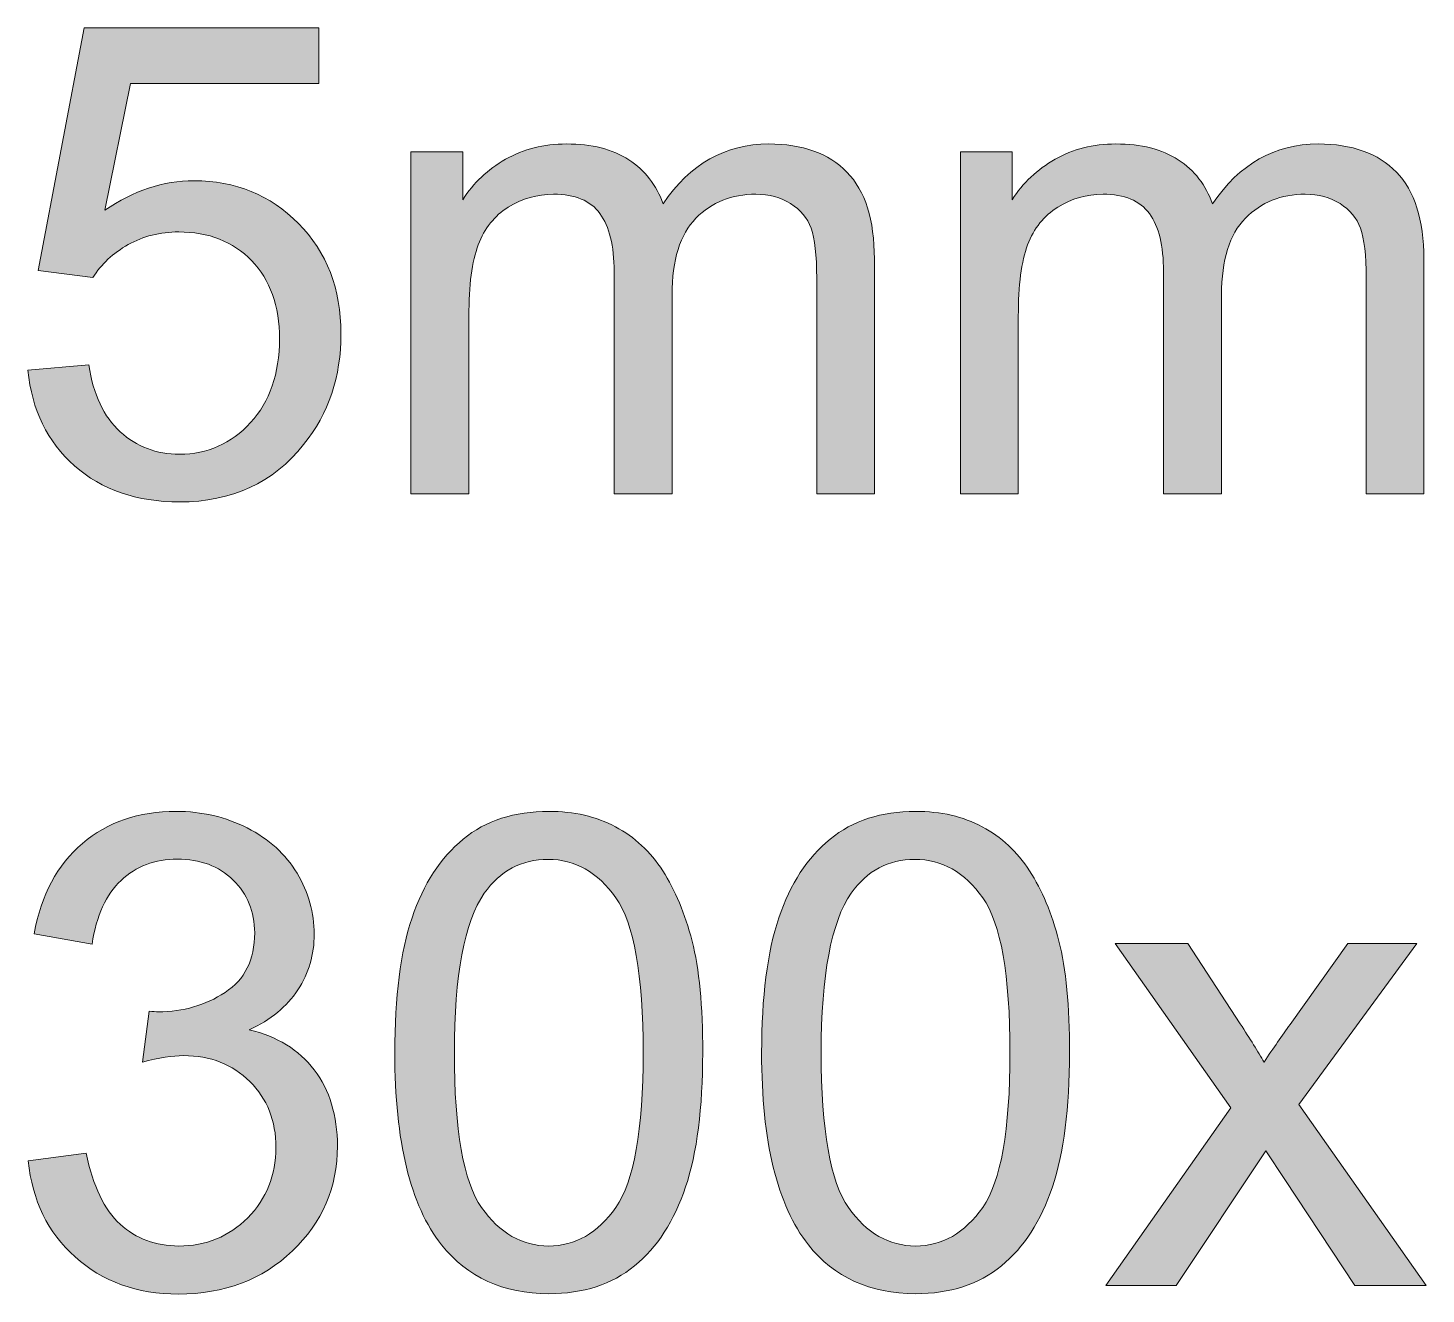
# Model space of a CAD drawing. Header units: inches. Extents: x 2 to 298, y -249 to 49.
# Drawn here: x 6.57 to 29.01, y 13.81 to 34.11 of the extents above; entities that cross this region are included whole.
import ezdxf

# ---------------------------------------------------------------- set-up
doc = ezdxf.new("R2010")
doc.units = ezdxf.units.IN
doc.header["$MEASUREMENT"] = 0
doc.layers.add('katman 1', color=7, linetype='Continuous')

# ---------------------------------------------------------------- blocks, each defined once
blk = doc.blocks.new('block 2')
at = {"layer": 'katman 1', "true_color": 0xe41d2b}
h = blk.add_hatch(color=242, dxfattribs=at)
h.dxf.hatch_style = 2
edge = h.paths.add_edge_path()
edge.add_spline(control_points=[(6.572, 28.625), (6.572, 28.625), (7.549, 28.708), (7.549, 28.708), (7.621, 28.233), (7.789, 27.875), (8.053, 27.636), (8.316, 27.396), (8.634, 27.277), (9.006, 27.277), (9.454, 27.277), (9.833, 27.446), (10.143, 27.783), (10.453, 28.121), (10.608, 28.569), (10.608, 29.127), (10.608, 29.657), (10.459, 30.076), (10.161, 30.382), (9.863, 30.689), (9.473, 30.842), (8.991, 30.842), (8.691, 30.842), (8.421, 30.774), (8.18, 30.638), (7.938, 30.502), (7.749, 30.326), (7.611, 30.109), (7.611, 30.109), (6.738, 30.222), (6.738, 30.222), (6.738, 30.222), (7.472, 34.114), (7.472, 34.114), (7.472, 34.114), (11.239, 34.114), (11.239, 34.114), (11.239, 34.114), (11.239, 33.225), (11.239, 33.225), (11.239, 33.225), (8.216, 33.225), (8.216, 33.225), (8.216, 33.225), (7.807, 31.189), (7.807, 31.189), (8.262, 31.506), (8.739, 31.664), (9.239, 31.664), (9.9, 31.664), (10.458, 31.435), (10.913, 30.977), (11.368, 30.519), (11.595, 29.929), (11.595, 29.209), (11.595, 28.524), (11.396, 27.931), (10.996, 27.432), (10.51, 26.819), (9.847, 26.512), (9.006, 26.512), (8.317, 26.512), (7.755, 26.705), (7.319, 27.091), (6.883, 27.477), (6.634, 27.988), (6.572, 28.625)], knot_values=[0, 0, 0, 0, 1, 1, 1, 2, 2, 2, 3, 3, 3, 4, 4, 4, 5, 5, 5, 6, 6, 6, 7, 7, 7, 8, 8, 8, 9, 9, 9, 10, 10, 10, 11, 11, 11, 12, 12, 12, 13, 13, 13, 14, 14, 14, 15, 15, 15, 16, 16, 16, 17, 17, 17, 18, 18, 18, 19, 19, 19, 20, 20, 20, 21, 21, 21, 22, 22, 22, 22], degree=3, periodic=1)
h = blk.add_hatch(color=242, dxfattribs=at)
h.dxf.hatch_style = 2
edge = h.paths.add_edge_path()
edge.add_spline(control_points=[(12.717, 26.641), (12.717, 26.641), (12.717, 32.129), (12.717, 32.129), (12.717, 32.129), (13.549, 32.129), (13.549, 32.129), (13.549, 32.129), (13.549, 31.359), (13.549, 31.359), (13.721, 31.628), (13.95, 31.844), (14.236, 32.008), (14.522, 32.171), (14.848, 32.253), (15.213, 32.253), (15.619, 32.253), (15.953, 32.169), (16.213, 32), (16.473, 31.831), (16.656, 31.595), (16.763, 31.292), (17.197, 31.933), (17.762, 32.253), (18.458, 32.253), (19.002, 32.253), (19.421, 32.102), (19.714, 31.801), (20.007, 31.5), (20.153, 31.035), (20.153, 30.408), (20.153, 30.408), (20.153, 26.641), (20.153, 26.641), (20.153, 26.641), (19.228, 26.641), (19.228, 26.641), (19.228, 26.641), (19.228, 30.098), (19.228, 30.098), (19.228, 30.47), (19.198, 30.738), (19.138, 30.902), (19.077, 31.065), (18.968, 31.197), (18.809, 31.297), (18.651, 31.397), (18.465, 31.447), (18.251, 31.447), (17.865, 31.447), (17.545, 31.319), (17.29, 31.062), (17.035, 30.805), (16.908, 30.395), (16.908, 29.83), (16.908, 29.83), (16.908, 26.641), (16.908, 26.641), (16.908, 26.641), (15.977, 26.641), (15.977, 26.641), (15.977, 26.641), (15.977, 30.207), (15.977, 30.207), (15.977, 30.62), (15.902, 30.93), (15.75, 31.137), (15.599, 31.344), (15.35, 31.447), (15.006, 31.447), (14.744, 31.447), (14.502, 31.378), (14.28, 31.24), (14.058, 31.102), (13.897, 30.901), (13.797, 30.636), (13.697, 30.37), (13.647, 29.988), (13.647, 29.488), (13.647, 29.488), (13.647, 26.641), (13.647, 26.641), (13.647, 26.641), (12.717, 26.641), (12.717, 26.641)], knot_values=[0, 0, 0, 0, 1, 1, 1, 2, 2, 2, 3, 3, 3, 4, 4, 4, 5, 5, 5, 6, 6, 6, 7, 7, 7, 8, 8, 8, 9, 9, 9, 10, 10, 10, 11, 11, 11, 12, 12, 12, 13, 13, 13, 14, 14, 14, 15, 15, 15, 16, 16, 16, 17, 17, 17, 18, 18, 18, 19, 19, 19, 20, 20, 20, 21, 21, 21, 22, 22, 22, 23, 23, 23, 24, 24, 24, 25, 25, 25, 26, 26, 26, 27, 27, 27, 28, 28, 28, 28], degree=3, periodic=1)
h = blk.add_hatch(color=242, dxfattribs=at)
h.dxf.hatch_style = 2
edge = h.paths.add_edge_path()
edge.add_spline(control_points=[(21.533, 26.641), (21.533, 26.641), (21.533, 32.129), (21.533, 32.129), (21.533, 32.129), (22.365, 32.129), (22.365, 32.129), (22.365, 32.129), (22.365, 31.359), (22.365, 31.359), (22.537, 31.628), (22.766, 31.844), (23.052, 32.008), (23.338, 32.171), (23.663, 32.253), (24.029, 32.253), (24.435, 32.253), (24.769, 32.169), (25.029, 32), (25.289, 31.831), (25.472, 31.595), (25.579, 31.292), (26.013, 31.933), (26.578, 32.253), (27.274, 32.253), (27.818, 32.253), (28.237, 32.102), (28.53, 31.801), (28.823, 31.5), (28.969, 31.035), (28.969, 30.408), (28.969, 30.408), (28.969, 26.641), (28.969, 26.641), (28.969, 26.641), (28.044, 26.641), (28.044, 26.641), (28.044, 26.641), (28.044, 30.098), (28.044, 30.098), (28.044, 30.47), (28.014, 30.738), (27.954, 30.902), (27.893, 31.065), (27.784, 31.197), (27.625, 31.297), (27.467, 31.397), (27.281, 31.447), (27.067, 31.447), (26.681, 31.447), (26.361, 31.319), (26.106, 31.062), (25.851, 30.805), (25.724, 30.395), (25.724, 29.83), (25.724, 29.83), (25.724, 26.641), (25.724, 26.641), (25.724, 26.641), (24.793, 26.641), (24.793, 26.641), (24.793, 26.641), (24.793, 30.207), (24.793, 30.207), (24.793, 30.62), (24.718, 30.93), (24.566, 31.137), (24.415, 31.344), (24.166, 31.447), (23.822, 31.447), (23.56, 31.447), (23.318, 31.378), (23.096, 31.24), (22.874, 31.102), (22.713, 30.901), (22.613, 30.636), (22.513, 30.37), (22.463, 29.988), (22.463, 29.488), (22.463, 29.488), (22.463, 26.641), (22.463, 26.641), (22.463, 26.641), (21.533, 26.641), (21.533, 26.641)], knot_values=[0, 0, 0, 0, 1, 1, 1, 2, 2, 2, 3, 3, 3, 4, 4, 4, 5, 5, 5, 6, 6, 6, 7, 7, 7, 8, 8, 8, 9, 9, 9, 10, 10, 10, 11, 11, 11, 12, 12, 12, 13, 13, 13, 14, 14, 14, 15, 15, 15, 16, 16, 16, 17, 17, 17, 18, 18, 18, 19, 19, 19, 20, 20, 20, 21, 21, 21, 22, 22, 22, 23, 23, 23, 24, 24, 24, 25, 25, 25, 26, 26, 26, 27, 27, 27, 28, 28, 28, 28], degree=3, periodic=1)
h = blk.add_hatch(color=242, dxfattribs=at)
h.dxf.hatch_style = 2
edge = h.paths.add_edge_path()
edge.add_spline(control_points=[(6.578, 15.941), (6.578, 15.941), (7.508, 16.065), (7.508, 16.065), (7.615, 15.538), (7.796, 15.158), (8.053, 14.926), (8.31, 14.693), (8.622, 14.577), (8.991, 14.577), (9.428, 14.577), (9.798, 14.728), (10.099, 15.031), (10.401, 15.335), (10.551, 15.71), (10.551, 16.158), (10.551, 16.585), (10.412, 16.937), (10.133, 17.215), (9.854, 17.492), (9.499, 17.631), (9.068, 17.631), (8.893, 17.631), (8.674, 17.596), (8.412, 17.527), (8.412, 17.527), (8.515, 18.344), (8.515, 18.344), (8.577, 18.337), (8.627, 18.334), (8.665, 18.334), (9.061, 18.334), (9.418, 18.437), (9.735, 18.644), (10.052, 18.85), (10.21, 19.169), (10.21, 19.6), (10.21, 19.941), (10.095, 20.223), (9.864, 20.447), (9.633, 20.671), (9.335, 20.783), (8.97, 20.783), (8.608, 20.783), (8.307, 20.669), (8.066, 20.442), (7.825, 20.215), (7.67, 19.874), (7.601, 19.419), (7.601, 19.419), (6.671, 19.584), (6.671, 19.584), (6.784, 20.208), (7.043, 20.691), (7.446, 21.034), (7.849, 21.376), (8.35, 21.548), (8.949, 21.548), (9.363, 21.548), (9.744, 21.459), (10.092, 21.282), (10.44, 21.104), (10.706, 20.862), (10.89, 20.556), (11.074, 20.249), (11.166, 19.924), (11.166, 19.579), (11.166, 19.252), (11.079, 18.954), (10.903, 18.685), (10.727, 18.416), (10.467, 18.203), (10.123, 18.044), (10.57, 17.941), (10.918, 17.726), (11.166, 17.401), (11.414, 17.075), (11.538, 16.668), (11.538, 16.179), (11.538, 15.517), (11.297, 14.957), (10.815, 14.497), (10.333, 14.037), (9.723, 13.807), (8.986, 13.807), (8.321, 13.807), (7.769, 14.005), (7.329, 14.401), (6.89, 14.797), (6.64, 15.311), (6.578, 15.941)], knot_values=[0, 0, 0, 0, 1, 1, 1, 2, 2, 2, 3, 3, 3, 4, 4, 4, 5, 5, 5, 6, 6, 6, 7, 7, 7, 8, 8, 8, 9, 9, 9, 10, 10, 10, 11, 11, 11, 12, 12, 12, 13, 13, 13, 14, 14, 14, 15, 15, 15, 16, 16, 16, 17, 17, 17, 18, 18, 18, 19, 19, 19, 20, 20, 20, 21, 21, 21, 22, 22, 22, 23, 23, 23, 24, 24, 24, 25, 25, 25, 26, 26, 26, 27, 27, 27, 28, 28, 28, 29, 29, 29, 30, 30, 30, 30], degree=3, periodic=1)
h = blk.add_hatch(color=242, dxfattribs=at)
h.dxf.hatch_style = 2
edge = h.paths.add_edge_path()
edge.add_spline(control_points=[(12.458, 17.677), (12.458, 18.573), (12.55, 19.294), (12.735, 19.84), (12.919, 20.386), (13.193, 20.807), (13.556, 21.103), (13.92, 21.4), (14.377, 21.548), (14.928, 21.548), (15.335, 21.548), (15.692, 21.466), (15.998, 21.302), (16.305, 21.139), (16.558, 20.903), (16.758, 20.594), (16.958, 20.286), (17.114, 19.911), (17.228, 19.468), (17.342, 19.025), (17.399, 18.428), (17.399, 17.677), (17.399, 16.788), (17.307, 16.071), (17.125, 15.525), (16.942, 14.979), (16.669, 14.557), (16.306, 14.259), (15.942, 13.961), (15.483, 13.812), (14.928, 13.812), (14.198, 13.812), (13.624, 14.074), (13.208, 14.597), (12.708, 15.228), (12.458, 16.254), (12.458, 17.677)], knot_values=[0, 0, 0, 0, 1, 1, 1, 2, 2, 2, 3, 3, 3, 4, 4, 4, 5, 5, 5, 6, 6, 6, 7, 7, 7, 8, 8, 8, 9, 9, 9, 10, 10, 10, 11, 11, 11, 12, 12, 12, 12], degree=3, periodic=1)
edge = h.paths.add_edge_path()
edge.add_spline(control_points=[(13.414, 17.677), (13.414, 16.434), (13.56, 15.606), (13.851, 15.194), (14.142, 14.783), (14.501, 14.577), (14.928, 14.577), (15.356, 14.577), (15.715, 14.783), (16.006, 15.197), (16.297, 15.61), (16.443, 16.437), (16.443, 17.677), (16.443, 18.924), (16.297, 19.753), (16.006, 20.163), (15.715, 20.573), (15.352, 20.778), (14.918, 20.778), (14.491, 20.778), (14.15, 20.597), (13.895, 20.235), (13.575, 19.774), (13.414, 18.921), (13.414, 17.677)], knot_values=[0, 0, 0, 0, 1, 1, 1, 2, 2, 2, 3, 3, 3, 4, 4, 4, 5, 5, 5, 6, 6, 6, 7, 7, 7, 8, 8, 8, 8], degree=3, periodic=1)
h = blk.add_hatch(color=242, dxfattribs=at)
h.dxf.hatch_style = 2
edge = h.paths.add_edge_path()
edge.add_spline(control_points=[(18.344, 17.677), (18.344, 18.573), (18.436, 19.294), (18.621, 19.84), (18.805, 20.386), (19.079, 20.807), (19.442, 21.103), (19.806, 21.4), (20.263, 21.548), (20.814, 21.548), (21.221, 21.548), (21.577, 21.466), (21.884, 21.302), (22.191, 21.139), (22.444, 20.903), (22.644, 20.594), (22.844, 20.286), (23, 19.911), (23.114, 19.468), (23.228, 19.025), (23.285, 18.428), (23.285, 17.677), (23.285, 16.788), (23.193, 16.071), (23.011, 15.525), (22.828, 14.979), (22.555, 14.557), (22.192, 14.259), (21.828, 13.961), (21.369, 13.812), (20.814, 13.812), (20.084, 13.812), (19.51, 14.074), (19.094, 14.597), (18.594, 15.228), (18.344, 16.254), (18.344, 17.677)], knot_values=[0, 0, 0, 0, 1, 1, 1, 2, 2, 2, 3, 3, 3, 4, 4, 4, 5, 5, 5, 6, 6, 6, 7, 7, 7, 8, 8, 8, 9, 9, 9, 10, 10, 10, 11, 11, 11, 12, 12, 12, 12], degree=3, periodic=1)
edge = h.paths.add_edge_path()
edge.add_spline(control_points=[(19.3, 17.677), (19.3, 16.434), (19.446, 15.606), (19.737, 15.194), (20.028, 14.783), (20.387, 14.577), (20.814, 14.577), (21.242, 14.577), (21.601, 14.783), (21.892, 15.197), (22.183, 15.61), (22.329, 16.437), (22.329, 17.677), (22.329, 18.924), (22.183, 19.753), (21.892, 20.163), (21.601, 20.573), (21.238, 20.778), (20.804, 20.778), (20.377, 20.778), (20.036, 20.597), (19.781, 20.235), (19.46, 19.774), (19.3, 18.921), (19.3, 17.677)], knot_values=[0, 0, 0, 0, 1, 1, 1, 2, 2, 2, 3, 3, 3, 4, 4, 4, 5, 5, 5, 6, 6, 6, 7, 7, 7, 8, 8, 8, 8], degree=3, periodic=1)
h = blk.add_hatch(color=242, dxfattribs=at)
h.dxf.hatch_style = 2
edge = h.paths.add_edge_path()
edge.add_spline(control_points=[(23.868, 13.941), (23.868, 13.941), (25.874, 16.794), (25.874, 16.794), (25.874, 16.794), (24.018, 19.429), (24.018, 19.429), (24.018, 19.429), (25.181, 19.429), (25.181, 19.429), (25.181, 19.429), (26.023, 18.142), (26.023, 18.142), (26.182, 17.898), (26.309, 17.693), (26.406, 17.527), (26.557, 17.755), (26.697, 17.956), (26.824, 18.132), (26.824, 18.132), (27.749, 19.429), (27.749, 19.429), (27.749, 19.429), (28.86, 19.429), (28.86, 19.429), (28.86, 19.429), (26.964, 16.845), (26.964, 16.845), (26.964, 16.845), (29.005, 13.941), (29.005, 13.941), (29.005, 13.941), (27.863, 13.941), (27.863, 13.941), (27.863, 13.941), (26.737, 15.646), (26.737, 15.646), (26.737, 15.646), (26.437, 16.106), (26.437, 16.106), (26.437, 16.106), (24.995, 13.941), (24.995, 13.941), (24.995, 13.941), (23.868, 13.941), (23.868, 13.941)], knot_values=[0, 0, 0, 0, 1, 1, 1, 2, 2, 2, 3, 3, 3, 4, 4, 4, 5, 5, 5, 6, 6, 6, 7, 7, 7, 8, 8, 8, 9, 9, 9, 10, 10, 10, 11, 11, 11, 12, 12, 12, 13, 13, 13, 14, 14, 14, 15, 15, 15, 15], degree=3, periodic=1)
at = {"layer": 'katman 1', "lineweight": 0}
for points, knots in [([(6.572, 28.625), (6.572, 28.625), (7.549, 28.708), (7.549, 28.708), (7.621, 28.233), (7.789, 27.875), (8.053, 27.636), (8.316, 27.396), (8.634, 27.277), (9.006, 27.277), (9.454, 27.277), (9.833, 27.446), (10.143, 27.783), (10.453, 28.121), (10.608, 28.569), (10.608, 29.127), (10.608, 29.657), (10.459, 30.076), (10.161, 30.382), (9.863, 30.689), (9.473, 30.842), (8.991, 30.842), (8.691, 30.842), (8.421, 30.774), (8.18, 30.638), (7.938, 30.502), (7.749, 30.326), (7.611, 30.109), (7.611, 30.109), (6.738, 30.222), (6.738, 30.222), (6.738, 30.222), (7.472, 34.114), (7.472, 34.114), (7.472, 34.114), (11.239, 34.114), (11.239, 34.114), (11.239, 34.114), (11.239, 33.225), (11.239, 33.225), (11.239, 33.225), (8.216, 33.225), (8.216, 33.225), (8.216, 33.225), (7.807, 31.189), (7.807, 31.189), (8.262, 31.506), (8.739, 31.664), (9.239, 31.664), (9.9, 31.664), (10.458, 31.435), (10.913, 30.977), (11.368, 30.519), (11.595, 29.929), (11.595, 29.209), (11.595, 28.524), (11.396, 27.931), (10.996, 27.432), (10.51, 26.819), (9.847, 26.512), (9.006, 26.512), (8.317, 26.512), (7.755, 26.705), (7.319, 27.091), (6.883, 27.477), (6.634, 27.988), (6.572, 28.625)], [0, 0, 0, 0, 1, 1, 1, 2, 2, 2, 3, 3, 3, 4, 4, 4, 5, 5, 5, 6, 6, 6, 7, 7, 7, 8, 8, 8, 9, 9, 9, 10, 10, 10, 11, 11, 11, 12, 12, 12, 13, 13, 13, 14, 14, 14, 15, 15, 15, 16, 16, 16, 17, 17, 17, 18, 18, 18, 19, 19, 19, 20, 20, 20, 21, 21, 21, 22, 22, 22, 22]), ([(12.717, 26.641), (12.717, 26.641), (12.717, 32.129), (12.717, 32.129), (12.717, 32.129), (13.549, 32.129), (13.549, 32.129), (13.549, 32.129), (13.549, 31.359), (13.549, 31.359), (13.721, 31.628), (13.95, 31.844), (14.236, 32.008), (14.522, 32.171), (14.848, 32.253), (15.213, 32.253), (15.619, 32.253), (15.953, 32.169), (16.213, 32), (16.473, 31.831), (16.656, 31.595), (16.763, 31.292), (17.197, 31.933), (17.762, 32.253), (18.458, 32.253), (19.002, 32.253), (19.421, 32.102), (19.714, 31.801), (20.007, 31.5), (20.153, 31.035), (20.153, 30.408), (20.153, 30.408), (20.153, 26.641), (20.153, 26.641), (20.153, 26.641), (19.228, 26.641), (19.228, 26.641), (19.228, 26.641), (19.228, 30.098), (19.228, 30.098), (19.228, 30.47), (19.198, 30.738), (19.138, 30.902), (19.077, 31.065), (18.968, 31.197), (18.809, 31.297), (18.651, 31.397), (18.465, 31.447), (18.251, 31.447), (17.865, 31.447), (17.545, 31.319), (17.29, 31.062), (17.035, 30.805), (16.908, 30.395), (16.908, 29.83), (16.908, 29.83), (16.908, 26.641), (16.908, 26.641), (16.908, 26.641), (15.977, 26.641), (15.977, 26.641), (15.977, 26.641), (15.977, 30.207), (15.977, 30.207), (15.977, 30.62), (15.902, 30.93), (15.75, 31.137), (15.599, 31.344), (15.35, 31.447), (15.006, 31.447), (14.744, 31.447), (14.502, 31.378), (14.28, 31.24), (14.058, 31.102), (13.897, 30.901), (13.797, 30.636), (13.697, 30.37), (13.647, 29.988), (13.647, 29.488), (13.647, 29.488), (13.647, 26.641), (13.647, 26.641), (13.647, 26.641), (12.717, 26.641), (12.717, 26.641)], [0, 0, 0, 0, 1, 1, 1, 2, 2, 2, 3, 3, 3, 4, 4, 4, 5, 5, 5, 6, 6, 6, 7, 7, 7, 8, 8, 8, 9, 9, 9, 10, 10, 10, 11, 11, 11, 12, 12, 12, 13, 13, 13, 14, 14, 14, 15, 15, 15, 16, 16, 16, 17, 17, 17, 18, 18, 18, 19, 19, 19, 20, 20, 20, 21, 21, 21, 22, 22, 22, 23, 23, 23, 24, 24, 24, 25, 25, 25, 26, 26, 26, 27, 27, 27, 28, 28, 28, 28]), ([(21.533, 26.641), (21.533, 26.641), (21.533, 32.129), (21.533, 32.129), (21.533, 32.129), (22.365, 32.129), (22.365, 32.129), (22.365, 32.129), (22.365, 31.359), (22.365, 31.359), (22.537, 31.628), (22.766, 31.844), (23.052, 32.008), (23.338, 32.171), (23.663, 32.253), (24.029, 32.253), (24.435, 32.253), (24.769, 32.169), (25.029, 32), (25.289, 31.831), (25.472, 31.595), (25.579, 31.292), (26.013, 31.933), (26.578, 32.253), (27.274, 32.253), (27.818, 32.253), (28.237, 32.102), (28.53, 31.801), (28.823, 31.5), (28.969, 31.035), (28.969, 30.408), (28.969, 30.408), (28.969, 26.641), (28.969, 26.641), (28.969, 26.641), (28.044, 26.641), (28.044, 26.641), (28.044, 26.641), (28.044, 30.098), (28.044, 30.098), (28.044, 30.47), (28.014, 30.738), (27.954, 30.902), (27.893, 31.065), (27.784, 31.197), (27.625, 31.297), (27.467, 31.397), (27.281, 31.447), (27.067, 31.447), (26.681, 31.447), (26.361, 31.319), (26.106, 31.062), (25.851, 30.805), (25.724, 30.395), (25.724, 29.83), (25.724, 29.83), (25.724, 26.641), (25.724, 26.641), (25.724, 26.641), (24.793, 26.641), (24.793, 26.641), (24.793, 26.641), (24.793, 30.207), (24.793, 30.207), (24.793, 30.62), (24.718, 30.93), (24.566, 31.137), (24.415, 31.344), (24.166, 31.447), (23.822, 31.447), (23.56, 31.447), (23.318, 31.378), (23.096, 31.24), (22.874, 31.102), (22.713, 30.901), (22.613, 30.636), (22.513, 30.37), (22.463, 29.988), (22.463, 29.488), (22.463, 29.488), (22.463, 26.641), (22.463, 26.641), (22.463, 26.641), (21.533, 26.641), (21.533, 26.641)], [0, 0, 0, 0, 1, 1, 1, 2, 2, 2, 3, 3, 3, 4, 4, 4, 5, 5, 5, 6, 6, 6, 7, 7, 7, 8, 8, 8, 9, 9, 9, 10, 10, 10, 11, 11, 11, 12, 12, 12, 13, 13, 13, 14, 14, 14, 15, 15, 15, 16, 16, 16, 17, 17, 17, 18, 18, 18, 19, 19, 19, 20, 20, 20, 21, 21, 21, 22, 22, 22, 23, 23, 23, 24, 24, 24, 25, 25, 25, 26, 26, 26, 27, 27, 27, 28, 28, 28, 28]), ([(6.578, 15.941), (6.578, 15.941), (7.508, 16.065), (7.508, 16.065), (7.615, 15.538), (7.796, 15.158), (8.053, 14.926), (8.31, 14.693), (8.622, 14.577), (8.991, 14.577), (9.428, 14.577), (9.798, 14.728), (10.099, 15.031), (10.401, 15.335), (10.551, 15.71), (10.551, 16.158), (10.551, 16.585), (10.412, 16.937), (10.133, 17.215), (9.854, 17.492), (9.499, 17.631), (9.068, 17.631), (8.893, 17.631), (8.674, 17.596), (8.412, 17.527), (8.412, 17.527), (8.515, 18.344), (8.515, 18.344), (8.577, 18.337), (8.627, 18.334), (8.665, 18.334), (9.061, 18.334), (9.418, 18.437), (9.735, 18.644), (10.052, 18.85), (10.21, 19.169), (10.21, 19.6), (10.21, 19.941), (10.095, 20.223), (9.864, 20.447), (9.633, 20.671), (9.335, 20.783), (8.97, 20.783), (8.608, 20.783), (8.307, 20.669), (8.066, 20.442), (7.825, 20.215), (7.67, 19.874), (7.601, 19.419), (7.601, 19.419), (6.671, 19.584), (6.671, 19.584), (6.784, 20.208), (7.043, 20.691), (7.446, 21.034), (7.849, 21.376), (8.35, 21.548), (8.949, 21.548), (9.363, 21.548), (9.744, 21.459), (10.092, 21.282), (10.44, 21.104), (10.706, 20.862), (10.89, 20.556), (11.074, 20.249), (11.166, 19.924), (11.166, 19.579), (11.166, 19.252), (11.079, 18.954), (10.903, 18.685), (10.727, 18.416), (10.467, 18.203), (10.123, 18.044), (10.57, 17.941), (10.918, 17.726), (11.166, 17.401), (11.414, 17.075), (11.538, 16.668), (11.538, 16.179), (11.538, 15.517), (11.297, 14.957), (10.815, 14.497), (10.333, 14.037), (9.723, 13.807), (8.986, 13.807), (8.321, 13.807), (7.769, 14.005), (7.329, 14.401), (6.89, 14.797), (6.64, 15.311), (6.578, 15.941)], [0, 0, 0, 0, 1, 1, 1, 2, 2, 2, 3, 3, 3, 4, 4, 4, 5, 5, 5, 6, 6, 6, 7, 7, 7, 8, 8, 8, 9, 9, 9, 10, 10, 10, 11, 11, 11, 12, 12, 12, 13, 13, 13, 14, 14, 14, 15, 15, 15, 16, 16, 16, 17, 17, 17, 18, 18, 18, 19, 19, 19, 20, 20, 20, 21, 21, 21, 22, 22, 22, 23, 23, 23, 24, 24, 24, 25, 25, 25, 26, 26, 26, 27, 27, 27, 28, 28, 28, 29, 29, 29, 30, 30, 30, 30]), ([(12.458, 17.677), (12.458, 18.573), (12.55, 19.294), (12.735, 19.84), (12.919, 20.386), (13.193, 20.807), (13.556, 21.103), (13.92, 21.4), (14.377, 21.548), (14.928, 21.548), (15.335, 21.548), (15.692, 21.466), (15.998, 21.302), (16.305, 21.139), (16.558, 20.903), (16.758, 20.594), (16.958, 20.286), (17.114, 19.911), (17.228, 19.468), (17.342, 19.025), (17.399, 18.428), (17.399, 17.677), (17.399, 16.788), (17.307, 16.071), (17.125, 15.525), (16.942, 14.979), (16.669, 14.557), (16.306, 14.259), (15.942, 13.961), (15.483, 13.812), (14.928, 13.812), (14.198, 13.812), (13.624, 14.074), (13.208, 14.597), (12.708, 15.228), (12.458, 16.254), (12.458, 17.677)], [0, 0, 0, 0, 1, 1, 1, 2, 2, 2, 3, 3, 3, 4, 4, 4, 5, 5, 5, 6, 6, 6, 7, 7, 7, 8, 8, 8, 9, 9, 9, 10, 10, 10, 11, 11, 11, 12, 12, 12, 12]), ([(18.344, 17.677), (18.344, 18.573), (18.436, 19.294), (18.621, 19.84), (18.805, 20.386), (19.079, 20.807), (19.442, 21.103), (19.806, 21.4), (20.263, 21.548), (20.814, 21.548), (21.221, 21.548), (21.577, 21.466), (21.884, 21.302), (22.191, 21.139), (22.444, 20.903), (22.644, 20.594), (22.844, 20.286), (23, 19.911), (23.114, 19.468), (23.228, 19.025), (23.285, 18.428), (23.285, 17.677), (23.285, 16.788), (23.193, 16.071), (23.011, 15.525), (22.828, 14.979), (22.555, 14.557), (22.192, 14.259), (21.828, 13.961), (21.369, 13.812), (20.814, 13.812), (20.084, 13.812), (19.51, 14.074), (19.094, 14.597), (18.594, 15.228), (18.344, 16.254), (18.344, 17.677)], [0, 0, 0, 0, 1, 1, 1, 2, 2, 2, 3, 3, 3, 4, 4, 4, 5, 5, 5, 6, 6, 6, 7, 7, 7, 8, 8, 8, 9, 9, 9, 10, 10, 10, 11, 11, 11, 12, 12, 12, 12]), ([(13.414, 17.677), (13.414, 16.434), (13.56, 15.606), (13.851, 15.194), (14.142, 14.783), (14.501, 14.577), (14.928, 14.577), (15.356, 14.577), (15.715, 14.783), (16.006, 15.197), (16.297, 15.61), (16.443, 16.437), (16.443, 17.677), (16.443, 18.924), (16.297, 19.753), (16.006, 20.163), (15.715, 20.573), (15.352, 20.778), (14.918, 20.778), (14.491, 20.778), (14.15, 20.597), (13.895, 20.235), (13.575, 19.774), (13.414, 18.921), (13.414, 17.677)], [0, 0, 0, 0, 1, 1, 1, 2, 2, 2, 3, 3, 3, 4, 4, 4, 5, 5, 5, 6, 6, 6, 7, 7, 7, 8, 8, 8, 8]), ([(19.3, 17.677), (19.3, 16.434), (19.446, 15.606), (19.737, 15.194), (20.028, 14.783), (20.387, 14.577), (20.814, 14.577), (21.242, 14.577), (21.601, 14.783), (21.892, 15.197), (22.183, 15.61), (22.329, 16.437), (22.329, 17.677), (22.329, 18.924), (22.183, 19.753), (21.892, 20.163), (21.601, 20.573), (21.238, 20.778), (20.804, 20.778), (20.377, 20.778), (20.036, 20.597), (19.781, 20.235), (19.46, 19.774), (19.3, 18.921), (19.3, 17.677)], [0, 0, 0, 0, 1, 1, 1, 2, 2, 2, 3, 3, 3, 4, 4, 4, 5, 5, 5, 6, 6, 6, 7, 7, 7, 8, 8, 8, 8]), ([(23.868, 13.941), (23.868, 13.941), (25.874, 16.794), (25.874, 16.794), (25.874, 16.794), (24.018, 19.429), (24.018, 19.429), (24.018, 19.429), (25.181, 19.429), (25.181, 19.429), (25.181, 19.429), (26.023, 18.142), (26.023, 18.142), (26.182, 17.898), (26.309, 17.693), (26.406, 17.527), (26.557, 17.755), (26.697, 17.956), (26.824, 18.132), (26.824, 18.132), (27.749, 19.429), (27.749, 19.429), (27.749, 19.429), (28.86, 19.429), (28.86, 19.429), (28.86, 19.429), (26.964, 16.845), (26.964, 16.845), (26.964, 16.845), (29.005, 13.941), (29.005, 13.941), (29.005, 13.941), (27.863, 13.941), (27.863, 13.941), (27.863, 13.941), (26.737, 15.646), (26.737, 15.646), (26.737, 15.646), (26.437, 16.106), (26.437, 16.106), (26.437, 16.106), (24.995, 13.941), (24.995, 13.941), (24.995, 13.941), (23.868, 13.941), (23.868, 13.941)], [0, 0, 0, 0, 1, 1, 1, 2, 2, 2, 3, 3, 3, 4, 4, 4, 5, 5, 5, 6, 6, 6, 7, 7, 7, 8, 8, 8, 9, 9, 9, 10, 10, 10, 11, 11, 11, 12, 12, 12, 13, 13, 13, 14, 14, 14, 15, 15, 15, 15])]:
    blk.add_open_spline(points, degree=3, knots=knots, dxfattribs=at)

msp = doc.modelspace()

# ---------------------------------------------------------------- block references
at = {"layer": 'katman 1'}
msp.add_blockref('block 2', (0, 0), dxfattribs=at)

doc.saveas('drawing.dxf')
